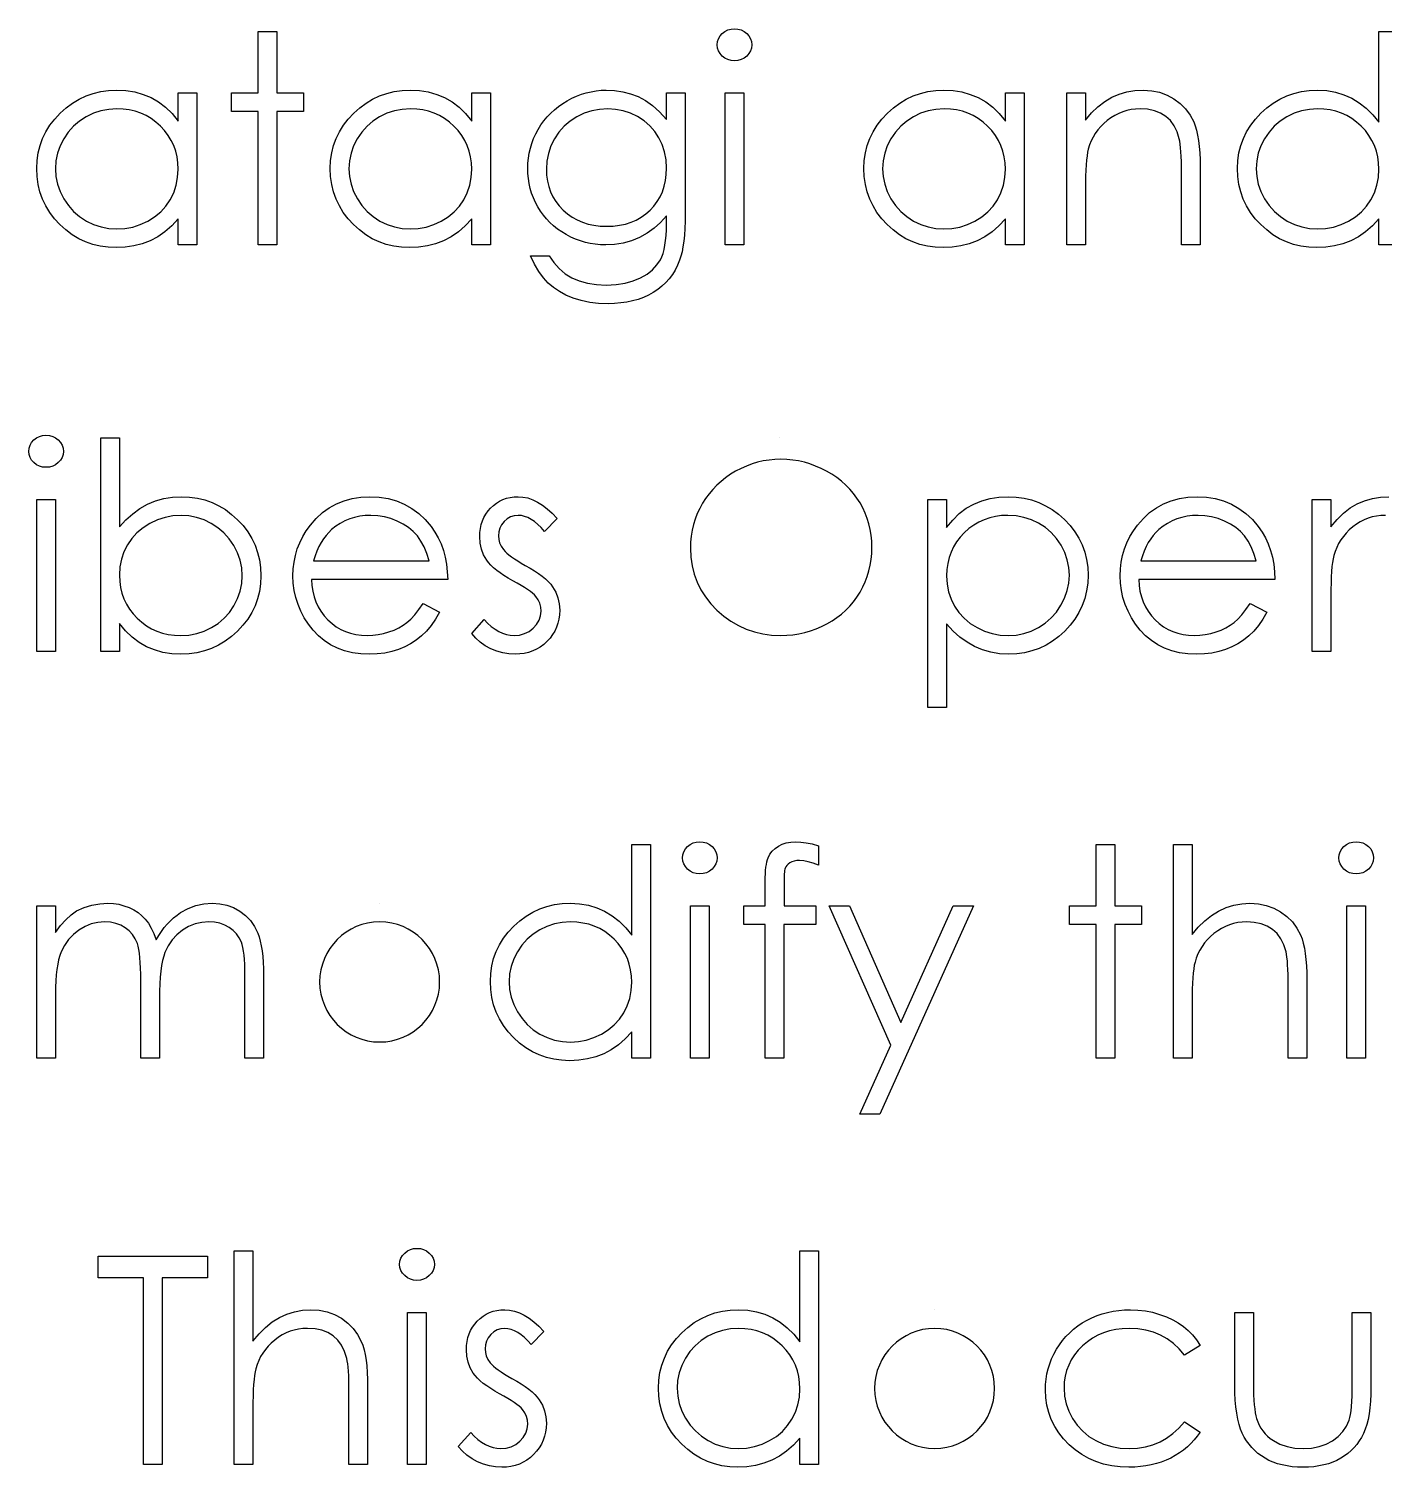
# Model space of a CAD drawing. Header units: millimetres. Extents: x -27 to 266, y -7 to 117.
# Drawn here: x 33.21 to 56.01, y 92.97 to 117.15 of the extents above; entities that cross this region are included whole.
import ezdxf

# ---------------------------------------------------------------- set-up
doc = ezdxf.new("R2010")
doc.units = ezdxf.units.MM

msp = doc.modelspace()

# ---------------------------------------------------------------- linework, layer by layer
at = {"color": 7, "linetype": 'Continuous'}
for p, q in [((45.842, 110.271), (45.842, 110.271)), ((39.113, 102.451), (39.113, 102.451)), ((48.446, 95.617), (48.446, 95.617))]:
    msp.add_line(p, q, dxfattribs=at)
at = {"color": 7, "linetype": 'Continuous', "flags": 128}
for points in [[(37.07, 117.105), (37.384, 117.105), (37.384, 117.105), (37.384, 116.072), (37.384, 116.072), (37.833, 116.072), (37.833, 116.072), (37.833, 115.758), (37.833, 115.758), (37.384, 115.758), (37.384, 115.758), (37.384, 113.515), (37.384, 113.515), (37.07, 113.515), (37.07, 113.515), (37.07, 115.758), (37.07, 115.758), (36.621, 115.758), (36.621, 115.758), (36.621, 116.072), (36.621, 116.072), (37.07, 116.072), (37.07, 116.072), (37.07, 117.105)], [(45.078, 117.149), (45.136, 117.145), (45.19, 117.13), (45.24, 117.105), (45.285, 117.07), (45.323, 117.029), (45.35, 116.983), (45.366, 116.933), (45.371, 116.879), (45.371, 116.879), (45.366, 116.826), (45.35, 116.777), (45.323, 116.732), (45.285, 116.69), (45.24, 116.656), (45.19, 116.631), (45.136, 116.616), (45.078, 116.611), (45.078, 116.611), (45.021, 116.616), (44.968, 116.631), (44.918, 116.656), (44.874, 116.69), (44.836, 116.732), (44.81, 116.777), (44.794, 116.826), (44.788, 116.879), (44.788, 116.879), (44.794, 116.933), (44.81, 116.983), (44.836, 117.029), (44.874, 117.07), (44.918, 117.105), (44.968, 117.13), (45.021, 117.145), (45.078, 117.149)], [(56.23, 113.515), (55.916, 113.515), (55.916, 113.515), (55.916, 113.957), (55.916, 113.957), (55.808, 113.839), (55.693, 113.738), (55.571, 113.654), (55.444, 113.587), (55.31, 113.536), (55.17, 113.499), (55.024, 113.477), (54.872, 113.47), (54.872, 113.47), (54.736, 113.476), (54.606, 113.494), (54.48, 113.525), (54.36, 113.567), (54.245, 113.621), (54.134, 113.688), (54.029, 113.767), (53.929, 113.858), (53.837, 113.957), (53.757, 114.062), (53.691, 114.172), (53.635, 114.287), (53.593, 114.408), (53.563, 114.534), (53.544, 114.665), (53.538, 114.801), (53.538, 114.801), (53.544, 114.934), (53.563, 115.063), (53.593, 115.186), (53.637, 115.305), (53.692, 115.419), (53.76, 115.528), (53.839, 115.632), (53.932, 115.731), (54.033, 115.821), (54.14, 115.9), (54.25, 115.967), (54.367, 116.021), (54.488, 116.063), (54.614, 116.094), (54.745, 116.111), (54.881, 116.117), (54.881, 116.117), (55.038, 116.109), (55.186, 116.084), (55.327, 116.041), (55.46, 115.982), (55.586, 115.906), (55.704, 115.814), (55.814, 115.704), (55.916, 115.578), (55.916, 115.578), (55.916, 117.105), (55.916, 117.105), (56.23, 117.105)], [(36.038, 116.072), (36.038, 113.515), (36.038, 113.515), (35.724, 113.515), (35.724, 113.515), (35.724, 113.957), (35.724, 113.957), (35.615, 113.839), (35.501, 113.738), (35.379, 113.654), (35.251, 113.587), (35.117, 113.536), (34.978, 113.499), (34.831, 113.477), (34.679, 113.47), (34.679, 113.47), (34.544, 113.476), (34.414, 113.494), (34.288, 113.525), (34.167, 113.567), (34.052, 113.621), (33.942, 113.688), (33.836, 113.767), (33.736, 113.858), (33.644, 113.957), (33.565, 114.062), (33.499, 114.172), (33.443, 114.287), (33.4, 114.408), (33.37, 114.534), (33.352, 114.665), (33.346, 114.801), (33.346, 114.801), (33.352, 114.934), (33.37, 115.063), (33.401, 115.186), (33.445, 115.305), (33.5, 115.419), (33.567, 115.528), (33.647, 115.632), (33.74, 115.731), (33.841, 115.821), (33.947, 115.9), (34.058, 115.967), (34.174, 116.021), (34.296, 116.063), (34.422, 116.094), (34.553, 116.111), (34.689, 116.117), (34.689, 116.117), (34.845, 116.11), (34.994, 116.087), (35.135, 116.047), (35.268, 115.993), (35.394, 115.922), (35.512, 115.833), (35.622, 115.725), (35.724, 115.599), (35.724, 115.599), (35.724, 116.072), (35.724, 116.072), (36.038, 116.072)], [(40.974, 116.072), (40.974, 113.515), (40.974, 113.515), (40.66, 113.515), (40.66, 113.515), (40.66, 113.957), (40.66, 113.957), (40.551, 113.839), (40.437, 113.738), (40.315, 113.654), (40.187, 113.587), (40.053, 113.536), (39.914, 113.499), (39.767, 113.477), (39.615, 113.47), (39.615, 113.47), (39.48, 113.476), (39.349, 113.494), (39.224, 113.525), (39.103, 113.567), (38.988, 113.621), (38.878, 113.688), (38.772, 113.767), (38.672, 113.858), (38.58, 113.957), (38.501, 114.062), (38.434, 114.172), (38.379, 114.287), (38.336, 114.408), (38.306, 114.534), (38.288, 114.665), (38.282, 114.801), (38.282, 114.801), (38.288, 114.934), (38.306, 115.063), (38.337, 115.186), (38.38, 115.305), (38.436, 115.419), (38.503, 115.528), (38.583, 115.632), (38.676, 115.731), (38.777, 115.821), (38.883, 115.9), (38.994, 115.967), (39.11, 116.021), (39.232, 116.063), (39.358, 116.094), (39.489, 116.111), (39.625, 116.117), (39.625, 116.117), (39.781, 116.11), (39.93, 116.087), (40.071, 116.047), (40.204, 115.993), (40.33, 115.922), (40.448, 115.833), (40.557, 115.725), (40.66, 115.599), (40.66, 115.599), (40.66, 116.072), (40.66, 116.072), (40.974, 116.072)], [(43.935, 116.072), (44.25, 116.072), (44.25, 116.072), (44.25, 114.043), (44.25, 114.043), (44.248, 113.913), (44.244, 113.792), (44.236, 113.681), (44.226, 113.579), (44.213, 113.485), (44.197, 113.401), (44.178, 113.325), (44.156, 113.258), (44.156, 113.258), (44.121, 113.173), (44.081, 113.093), (44.034, 113.018), (43.982, 112.948), (43.923, 112.882), (43.859, 112.822), (43.789, 112.767), (43.712, 112.717), (43.632, 112.673), (43.547, 112.634), (43.458, 112.601), (43.365, 112.575), (43.268, 112.554), (43.167, 112.54), (43.062, 112.53), (42.953, 112.528), (42.953, 112.528), (42.795, 112.533), (42.645, 112.551), (42.502, 112.58), (42.368, 112.622), (42.245, 112.673), (42.134, 112.732), (42.035, 112.798), (41.947, 112.873), (41.867, 112.962), (41.791, 113.067), (41.717, 113.192), (41.647, 113.335), (41.647, 113.335), (41.961, 113.335), (41.961, 113.335), (42.04, 113.218), (42.131, 113.117), (42.232, 113.031), (42.343, 112.962), (42.467, 112.91), (42.605, 112.872), (42.757, 112.849), (42.923, 112.842), (42.923, 112.842), (43.087, 112.849), (43.238, 112.872), (43.375, 112.91), (43.499, 112.962), (43.609, 113.027), (43.701, 113.099), (43.776, 113.179), (43.835, 113.267), (43.859, 113.316), (43.879, 113.373), (43.896, 113.438), (43.91, 113.51), (43.921, 113.589), (43.929, 113.676), (43.934, 113.771), (43.935, 113.872), (43.935, 113.872), (43.935, 114.005), (43.935, 114.005), (43.837, 113.893), (43.729, 113.795), (43.611, 113.711), (43.482, 113.641), (43.346, 113.586), (43.206, 113.546), (43.062, 113.523), (42.913, 113.515), (42.913, 113.515), (42.826, 113.518), (42.739, 113.526), (42.654, 113.539), (42.571, 113.558), (42.489, 113.583), (42.408, 113.613), (42.328, 113.648), (42.251, 113.689), (42.176, 113.734), (42.105, 113.783), (42.038, 113.836), (41.976, 113.893), (41.918, 113.953), (41.865, 114.017), (41.816, 114.085), (41.771, 114.156), (41.732, 114.231), (41.697, 114.307), (41.668, 114.385), (41.644, 114.465), (41.626, 114.546), (41.613, 114.63), (41.605, 114.715), (41.602, 114.802), (41.602, 114.802), (41.605, 114.889), (41.613, 114.975), (41.627, 115.059), (41.646, 115.142), (41.671, 115.223), (41.701, 115.303), (41.737, 115.381), (41.778, 115.458), (41.824, 115.533), (41.875, 115.603), (41.93, 115.669), (41.988, 115.731), (42.052, 115.789), (42.119, 115.843), (42.19, 115.894), (42.266, 115.94), (42.345, 115.981), (42.424, 116.018), (42.504, 116.048), (42.586, 116.073), (42.669, 116.092), (42.753, 116.106), (42.837, 116.115), (42.923, 116.117), (42.923, 116.117), (43.064, 116.11), (43.2, 116.09), (43.331, 116.056), (43.457, 116.009), (43.58, 115.944), (43.701, 115.859), (43.819, 115.752), (43.935, 115.625), (43.935, 115.625), (43.935, 116.072)], [(44.923, 116.072), (45.237, 116.072), (45.237, 116.072), (45.237, 113.515), (45.237, 113.515), (44.923, 113.515), (44.923, 113.515), (44.923, 116.072)], [(49.948, 116.072), (49.948, 113.515), (49.948, 113.515), (49.634, 113.515), (49.634, 113.515), (49.634, 113.957), (49.634, 113.957), (49.525, 113.839), (49.411, 113.738), (49.289, 113.654), (49.162, 113.587), (49.028, 113.536), (48.888, 113.499), (48.742, 113.477), (48.589, 113.47), (48.589, 113.47), (48.454, 113.476), (48.324, 113.494), (48.198, 113.525), (48.078, 113.567), (47.963, 113.621), (47.852, 113.688), (47.747, 113.767), (47.646, 113.858), (47.555, 113.957), (47.475, 114.062), (47.409, 114.172), (47.353, 114.287), (47.311, 114.408), (47.28, 114.534), (47.262, 114.665), (47.256, 114.801), (47.256, 114.801), (47.262, 114.934), (47.28, 115.063), (47.311, 115.186), (47.355, 115.305), (47.41, 115.419), (47.478, 115.528), (47.557, 115.632), (47.65, 115.731), (47.751, 115.821), (47.858, 115.9), (47.968, 115.967), (48.085, 116.021), (48.206, 116.063), (48.332, 116.094), (48.463, 116.111), (48.599, 116.117), (48.599, 116.117), (48.756, 116.11), (48.904, 116.087), (49.045, 116.047), (49.178, 115.993), (49.304, 115.922), (49.422, 115.833), (49.532, 115.725), (49.634, 115.599), (49.634, 115.599), (49.634, 116.072), (49.634, 116.072), (49.948, 116.072)], [(50.666, 116.072), (50.98, 116.072), (50.98, 116.072), (50.98, 115.611), (50.98, 115.611), (51.083, 115.735), (51.191, 115.84), (51.305, 115.927), (51.424, 115.997), (51.548, 116.049), (51.678, 116.087), (51.813, 116.11), (51.953, 116.117), (51.953, 116.117), (52.095, 116.108), (52.228, 116.082), (52.353, 116.036), (52.469, 115.973), (52.575, 115.894), (52.666, 115.803), (52.742, 115.699), (52.803, 115.583), (52.828, 115.518), (52.85, 115.444), (52.868, 115.362), (52.883, 115.27), (52.894, 115.171), (52.903, 115.063), (52.908, 114.946), (52.91, 114.821), (52.91, 114.821), (52.91, 113.515), (52.91, 113.515), (52.596, 113.515), (52.596, 113.515), (52.596, 114.718), (52.596, 114.718), (52.595, 114.822), (52.594, 114.918), (52.591, 115.004), (52.587, 115.082), (52.581, 115.15), (52.575, 115.209), (52.567, 115.259), (52.559, 115.3), (52.559, 115.3), (52.523, 115.418), (52.473, 115.52), (52.41, 115.606), (52.333, 115.677), (52.244, 115.732), (52.141, 115.772), (52.026, 115.796), (51.899, 115.803), (51.899, 115.803), (51.823, 115.8), (51.749, 115.791), (51.677, 115.776), (51.608, 115.755), (51.54, 115.727), (51.474, 115.694), (51.41, 115.654), (51.348, 115.608), (51.29, 115.558), (51.238, 115.505), (51.19, 115.449), (51.147, 115.39), (51.11, 115.329), (51.078, 115.264), (51.05, 115.196), (51.029, 115.126), (51.029, 115.126), (51.017, 115.074), (51.008, 115.012), (50.999, 114.942), (50.992, 114.86), (50.987, 114.77), (50.983, 114.67), (50.981, 114.559), (50.98, 114.44), (50.98, 114.44), (50.98, 113.515), (50.98, 113.515), (50.666, 113.515), (50.666, 113.515), (50.666, 116.072)], [(34.693, 115.803), (34.556, 115.795), (34.424, 115.77), (34.298, 115.729), (34.177, 115.671), (34.064, 115.599), (33.964, 115.513), (33.876, 115.414), (33.799, 115.301), (33.738, 115.181), (33.695, 115.056), (33.668, 114.928), (33.66, 114.797), (33.66, 114.797), (33.669, 114.667), (33.695, 114.539), (33.739, 114.414), (33.801, 114.292), (33.878, 114.179), (33.966, 114.079), (34.067, 113.992), (34.18, 113.918), (34.301, 113.859), (34.427, 113.818), (34.557, 113.792), (34.69, 113.784), (34.69, 113.784), (34.826, 113.792), (34.959, 113.817), (35.087, 113.858), (35.212, 113.917), (35.328, 113.989), (35.43, 114.073), (35.517, 114.169), (35.591, 114.276), (35.649, 114.393), (35.691, 114.518), (35.715, 114.649), (35.724, 114.788), (35.724, 114.788), (35.719, 114.894), (35.705, 114.996), (35.682, 115.093), (35.65, 115.186), (35.608, 115.274), (35.556, 115.358), (35.496, 115.437), (35.426, 115.512), (35.35, 115.58), (35.269, 115.64), (35.183, 115.69), (35.094, 115.73), (35, 115.763), (34.902, 115.785), (34.8, 115.799), (34.693, 115.803)], [(39.629, 115.803), (39.492, 115.795), (39.36, 115.77), (39.234, 115.729), (39.112, 115.671), (39, 115.599), (38.9, 115.513), (38.812, 115.414), (38.735, 115.301), (38.674, 115.181), (38.631, 115.056), (38.604, 114.928), (38.596, 114.797), (38.596, 114.797), (38.605, 114.667), (38.631, 114.539), (38.675, 114.414), (38.737, 114.292), (38.814, 114.179), (38.902, 114.079), (39.003, 113.992), (39.116, 113.918), (39.237, 113.859), (39.363, 113.818), (39.492, 113.792), (39.626, 113.784), (39.626, 113.784), (39.762, 113.792), (39.895, 113.817), (40.023, 113.858), (40.148, 113.917), (40.264, 113.989), (40.366, 114.073), (40.453, 114.169), (40.527, 114.276), (40.585, 114.393), (40.627, 114.518), (40.651, 114.649), (40.66, 114.788), (40.66, 114.788), (40.655, 114.894), (40.641, 114.996), (40.618, 115.093), (40.585, 115.186), (40.543, 115.274), (40.492, 115.358), (40.432, 115.437), (40.362, 115.512), (40.285, 115.58), (40.205, 115.64), (40.119, 115.69), (40.03, 115.73), (39.936, 115.763), (39.838, 115.785), (39.736, 115.799), (39.629, 115.803)], [(42.948, 115.803), (42.811, 115.795), (42.678, 115.77), (42.551, 115.728), (42.429, 115.669), (42.315, 115.596), (42.215, 115.51), (42.127, 115.411), (42.052, 115.3), (41.993, 115.179), (41.951, 115.054), (41.925, 114.924), (41.916, 114.789), (41.916, 114.789), (41.92, 114.688), (41.934, 114.59), (41.956, 114.497), (41.987, 114.409), (42.026, 114.325), (42.075, 114.246), (42.132, 114.171), (42.198, 114.101), (42.271, 114.037), (42.35, 113.982), (42.434, 113.935), (42.522, 113.897), (42.616, 113.867), (42.715, 113.846), (42.82, 113.833), (42.929, 113.829), (42.929, 113.829), (43.04, 113.833), (43.145, 113.846), (43.245, 113.867), (43.339, 113.896), (43.427, 113.934), (43.51, 113.981), (43.588, 114.036), (43.659, 114.099), (43.724, 114.169), (43.78, 114.245), (43.827, 114.325), (43.867, 114.411), (43.897, 114.502), (43.918, 114.599), (43.931, 114.7), (43.935, 114.808), (43.935, 114.808), (43.928, 114.947), (43.904, 115.078), (43.864, 115.202), (43.809, 115.318), (43.738, 115.425), (43.655, 115.519), (43.559, 115.602), (43.449, 115.673), (43.33, 115.73), (43.208, 115.771), (43.08, 115.795), (42.948, 115.803)], [(48.604, 115.803), (48.466, 115.795), (48.334, 115.77), (48.208, 115.729), (48.087, 115.671), (47.975, 115.599), (47.874, 115.513), (47.786, 115.414), (47.71, 115.301), (47.649, 115.181), (47.605, 115.056), (47.578, 114.928), (47.57, 114.797), (47.57, 114.797), (47.579, 114.667), (47.605, 114.539), (47.649, 114.414), (47.711, 114.292), (47.788, 114.179), (47.876, 114.079), (47.977, 113.992), (48.09, 113.918), (48.212, 113.859), (48.337, 113.818), (48.467, 113.792), (48.601, 113.784), (48.601, 113.784), (48.737, 113.792), (48.869, 113.817), (48.998, 113.858), (49.122, 113.917), (49.238, 113.989), (49.34, 114.073), (49.427, 114.169), (49.501, 114.276), (49.559, 114.393), (49.601, 114.518), (49.626, 114.649), (49.634, 114.788), (49.634, 114.788), (49.629, 114.894), (49.615, 114.996), (49.592, 115.093), (49.56, 115.186), (49.518, 115.274), (49.467, 115.358), (49.406, 115.437), (49.336, 115.512), (49.26, 115.58), (49.179, 115.64), (49.094, 115.69), (49.005, 115.73), (48.911, 115.763), (48.812, 115.785), (48.71, 115.799), (48.604, 115.803)], [(54.886, 115.803), (54.748, 115.795), (54.616, 115.77), (54.49, 115.729), (54.369, 115.671), (54.257, 115.599), (54.156, 115.513), (54.068, 115.414), (53.992, 115.301), (53.931, 115.181), (53.887, 115.056), (53.861, 114.928), (53.852, 114.797), (53.852, 114.797), (53.861, 114.667), (53.887, 114.539), (53.931, 114.414), (53.993, 114.292), (54.07, 114.179), (54.158, 114.079), (54.259, 113.992), (54.372, 113.918), (54.494, 113.859), (54.619, 113.818), (54.749, 113.792), (54.883, 113.784), (54.883, 113.784), (55.019, 113.792), (55.151, 113.817), (55.28, 113.858), (55.404, 113.917), (55.52, 113.989), (55.622, 114.073), (55.709, 114.169), (55.783, 114.276), (55.841, 114.393), (55.883, 114.518), (55.908, 114.649), (55.916, 114.788), (55.916, 114.788), (55.911, 114.894), (55.897, 114.996), (55.874, 115.093), (55.842, 115.186), (55.8, 115.274), (55.749, 115.358), (55.688, 115.437), (55.618, 115.512), (55.542, 115.58), (55.461, 115.64), (55.376, 115.69), (55.287, 115.73), (55.193, 115.763), (55.094, 115.785), (54.992, 115.799), (54.886, 115.803)], [(33.501, 110.316), (33.56, 110.311), (33.614, 110.296), (33.663, 110.271), (33.708, 110.237), (33.746, 110.195), (33.773, 110.149), (33.789, 110.099), (33.794, 110.045), (33.794, 110.045), (33.789, 109.993), (33.773, 109.944), (33.746, 109.898), (33.708, 109.857), (33.663, 109.822), (33.614, 109.797), (33.56, 109.783), (33.501, 109.778), (33.501, 109.778), (33.444, 109.783), (33.391, 109.797), (33.341, 109.822), (33.297, 109.857), (33.259, 109.898), (33.233, 109.944), (33.217, 109.993), (33.211, 110.045), (33.211, 110.045), (33.217, 110.099), (33.233, 110.149), (33.259, 110.195), (33.297, 110.237), (33.341, 110.271), (33.391, 110.296), (33.444, 110.311), (33.501, 110.316)], [(34.423, 106.681), (34.423, 110.271), (34.423, 110.271), (34.737, 110.271), (34.737, 110.271), (34.737, 108.775), (34.737, 108.775), (34.845, 108.895), (34.96, 108.998), (35.081, 109.086), (35.208, 109.157), (35.342, 109.213), (35.481, 109.252), (35.628, 109.276), (35.78, 109.284), (35.78, 109.284), (35.915, 109.278), (36.046, 109.259), (36.172, 109.229), (36.293, 109.187), (36.407, 109.133), (36.518, 109.066), (36.623, 108.987), (36.724, 108.896), (36.816, 108.797), (36.895, 108.692), (36.962, 108.582), (37.017, 108.467), (37.06, 108.347), (37.09, 108.222), (37.109, 108.091), (37.115, 107.955), (37.115, 107.955), (37.109, 107.821), (37.09, 107.692), (37.06, 107.568), (37.016, 107.449), (36.961, 107.335), (36.893, 107.226), (36.813, 107.122), (36.72, 107.023), (36.619, 106.932), (36.513, 106.854), (36.402, 106.787), (36.285, 106.733), (36.164, 106.691), (36.038, 106.66), (35.906, 106.643), (35.77, 106.637), (35.77, 106.637), (35.615, 106.644), (35.467, 106.667), (35.326, 106.707), (35.193, 106.761), (35.068, 106.832), (34.95, 106.921), (34.84, 107.029), (34.737, 107.155), (34.737, 107.155), (34.737, 106.681), (34.737, 106.681), (34.423, 106.681)], [(45.858, 109.912), (45.758, 109.909), (45.66, 109.9), (45.563, 109.884), (45.468, 109.862), (45.374, 109.834), (45.281, 109.799), (45.19, 109.759), (45.099, 109.712), (45.012, 109.66), (44.93, 109.603), (44.853, 109.542), (44.781, 109.477), (44.714, 109.407), (44.651, 109.334), (44.593, 109.255), (44.541, 109.173), (44.494, 109.087), (44.452, 108.999), (44.418, 108.908), (44.39, 108.814), (44.367, 108.719), (44.352, 108.621), (44.342, 108.521), (44.339, 108.417), (44.339, 108.417), (44.346, 108.266), (44.367, 108.121), (44.402, 107.982), (44.451, 107.849), (44.513, 107.721), (44.59, 107.6), (44.68, 107.485), (44.784, 107.376), (44.899, 107.276), (45.019, 107.19), (45.144, 107.117), (45.275, 107.057), (45.413, 107.01), (45.555, 106.977), (45.704, 106.957), (45.858, 106.951), (45.858, 106.951), (45.962, 106.954), (46.063, 106.963), (46.164, 106.978), (46.262, 107), (46.358, 107.027), (46.452, 107.06), (46.544, 107.1), (46.634, 107.146), (46.721, 107.197), (46.803, 107.252), (46.879, 107.312), (46.952, 107.377), (47.019, 107.446), (47.081, 107.519), (47.138, 107.597), (47.191, 107.68), (47.238, 107.766), (47.278, 107.854), (47.313, 107.945), (47.341, 108.038), (47.363, 108.133), (47.378, 108.231), (47.388, 108.331), (47.391, 108.434), (47.391, 108.434), (47.388, 108.535), (47.378, 108.635), (47.363, 108.732), (47.341, 108.826), (47.313, 108.918), (47.278, 109.007), (47.238, 109.094), (47.191, 109.179), (47.138, 109.26), (47.081, 109.337), (47.018, 109.41), (46.95, 109.479), (46.877, 109.543), (46.799, 109.604), (46.716, 109.66), (46.628, 109.712), (46.537, 109.759), (46.443, 109.799), (46.349, 109.834), (46.254, 109.862), (46.157, 109.884), (46.058, 109.9), (45.959, 109.909), (45.858, 109.912)], [(33.346, 109.239), (33.66, 109.239), (33.66, 109.239), (33.66, 106.681), (33.66, 106.681), (33.346, 106.681), (33.346, 106.681), (33.346, 109.239)], [(39.842, 107.489), (40.121, 107.343), (40.121, 107.343), (40.053, 107.226), (39.979, 107.12), (39.9, 107.026), (39.816, 106.945), (39.727, 106.874), (39.633, 106.813), (39.533, 106.759), (39.428, 106.715), (39.316, 106.681), (39.198, 106.656), (39.072, 106.642), (38.94, 106.637), (38.94, 106.637), (38.793, 106.643), (38.654, 106.662), (38.523, 106.693), (38.401, 106.738), (38.287, 106.794), (38.181, 106.864), (38.083, 106.946), (37.994, 107.04), (37.914, 107.143), (37.845, 107.249), (37.787, 107.358), (37.739, 107.471), (37.701, 107.587), (37.674, 107.705), (37.659, 107.828), (37.653, 107.953), (37.653, 107.953), (37.658, 108.071), (37.672, 108.186), (37.695, 108.298), (37.727, 108.406), (37.768, 108.511), (37.819, 108.613), (37.879, 108.712), (37.948, 108.807), (37.948, 108.807), (38.045, 108.919), (38.15, 109.016), (38.263, 109.098), (38.385, 109.165), (38.514, 109.217), (38.65, 109.255), (38.795, 109.276), (38.948, 109.284), (38.948, 109.284), (39.105, 109.276), (39.254, 109.252), (39.395, 109.213), (39.527, 109.159), (39.652, 109.088), (39.769, 109.001), (39.877, 108.898), (39.978, 108.781), (39.978, 108.781), (40.042, 108.689), (40.097, 108.592), (40.145, 108.489), (40.184, 108.381), (40.215, 108.267), (40.237, 108.148), (40.25, 108.023), (40.256, 107.893), (40.256, 107.893), (37.967, 107.893), (37.967, 107.893), (37.974, 107.792), (37.988, 107.695), (38.01, 107.603), (38.041, 107.517), (38.079, 107.434), (38.125, 107.357), (38.18, 107.284), (38.242, 107.215), (38.311, 107.153), (38.383, 107.099), (38.46, 107.054), (38.54, 107.017), (38.624, 106.988), (38.713, 106.968), (38.805, 106.955), (38.901, 106.951), (38.901, 106.951), (38.995, 106.954), (39.086, 106.965), (39.178, 106.984), (39.267, 107.01), (39.354, 107.043), (39.433, 107.08), (39.505, 107.122), (39.571, 107.169), (39.635, 107.226), (39.701, 107.299), (39.771, 107.386), (39.842, 107.489)], [(42.096, 108.92), (41.883, 108.701), (41.883, 108.701), (41.826, 108.764), (41.77, 108.818), (41.714, 108.865), (41.66, 108.903), (41.604, 108.932), (41.55, 108.953), (41.495, 108.966), (41.441, 108.97), (41.441, 108.97), (41.375, 108.964), (41.314, 108.944), (41.257, 108.912), (41.206, 108.866), (41.163, 108.812), (41.133, 108.755), (41.115, 108.692), (41.109, 108.626), (41.109, 108.626), (41.114, 108.565), (41.13, 108.507), (41.158, 108.45), (41.195, 108.394), (41.195, 108.394), (41.22, 108.365), (41.251, 108.335), (41.287, 108.304), (41.33, 108.272), (41.379, 108.238), (41.434, 108.204), (41.494, 108.167), (41.561, 108.13), (41.561, 108.13), (41.642, 108.084), (41.716, 108.038), (41.784, 107.993), (41.845, 107.948), (41.899, 107.903), (41.947, 107.859), (41.988, 107.814), (42.021, 107.771), (42.021, 107.771), (42.073, 107.681), (42.111, 107.585), (42.133, 107.483), (42.141, 107.376), (42.141, 107.376), (42.137, 107.3), (42.127, 107.227), (42.11, 107.157), (42.087, 107.09), (42.056, 107.026), (42.02, 106.965), (41.977, 106.907), (41.926, 106.851), (41.871, 106.801), (41.812, 106.757), (41.751, 106.721), (41.686, 106.691), (41.617, 106.667), (41.545, 106.65), (41.47, 106.64), (41.391, 106.637), (41.391, 106.637), (41.285, 106.642), (41.182, 106.66), (41.081, 106.688), (40.982, 106.728), (40.889, 106.779), (40.804, 106.839), (40.728, 106.907), (40.66, 106.983), (40.66, 106.983), (40.868, 107.22), (40.868, 107.22), (40.928, 107.157), (40.989, 107.102), (41.052, 107.056), (41.114, 107.018), (41.178, 106.989), (41.243, 106.968), (41.308, 106.955), (41.375, 106.951), (41.375, 106.951), (41.465, 106.958), (41.549, 106.982), (41.625, 107.019), (41.695, 107.073), (41.752, 107.137), (41.794, 107.207), (41.818, 107.282), (41.826, 107.362), (41.826, 107.362), (41.821, 107.429), (41.805, 107.492), (41.778, 107.551), (41.74, 107.606), (41.74, 107.606), (41.716, 107.633), (41.684, 107.662), (41.646, 107.692), (41.601, 107.725), (41.549, 107.758), (41.49, 107.793), (41.425, 107.831), (41.353, 107.87), (41.353, 107.87), (41.275, 107.914), (41.203, 107.958), (41.139, 108.002), (41.08, 108.046), (41.028, 108.089), (40.983, 108.133), (40.944, 108.176), (40.912, 108.219), (40.912, 108.219), (40.86, 108.308), (40.824, 108.404), (40.801, 108.505), (40.794, 108.613), (40.794, 108.613), (40.797, 108.684), (40.806, 108.751), (40.82, 108.816), (40.84, 108.877), (40.866, 108.936), (40.897, 108.991), (40.935, 109.044), (40.977, 109.093), (41.025, 109.137), (41.076, 109.176), (41.129, 109.209), (41.185, 109.236), (41.245, 109.257), (41.307, 109.272), (41.372, 109.281), (41.441, 109.284), (41.441, 109.284), (41.522, 109.278), (41.604, 109.262), (41.686, 109.233), (41.768, 109.193), (41.849, 109.142), (41.931, 109.079), (42.014, 109.006), (42.096, 108.92)], [(48.333, 109.239), (48.647, 109.239), (48.647, 109.239), (48.647, 108.766), (48.647, 108.766), (48.75, 108.892), (48.86, 108.999), (48.978, 109.089), (49.103, 109.16), (49.237, 109.214), (49.377, 109.253), (49.525, 109.276), (49.68, 109.284), (49.68, 109.284), (49.816, 109.278), (49.948, 109.26), (50.074, 109.23), (50.196, 109.187), (50.312, 109.133), (50.423, 109.067), (50.529, 108.988), (50.63, 108.898), (50.723, 108.799), (50.803, 108.694), (50.871, 108.586), (50.926, 108.472), (50.97, 108.353), (51.001, 108.23), (51.019, 108.101), (51.025, 107.967), (51.025, 107.967), (51.019, 107.831), (51.001, 107.7), (50.97, 107.575), (50.928, 107.454), (50.872, 107.338), (50.805, 107.228), (50.726, 107.124), (50.634, 107.024), (50.534, 106.933), (50.429, 106.855), (50.318, 106.788), (50.203, 106.733), (50.082, 106.691), (49.957, 106.661), (49.826, 106.643), (49.69, 106.637), (49.69, 106.637), (49.538, 106.644), (49.392, 106.669), (49.252, 106.708), (49.118, 106.764), (48.991, 106.836), (48.87, 106.923), (48.756, 107.026), (48.647, 107.145), (48.647, 107.145), (48.647, 105.739), (48.647, 105.739), (48.333, 105.739), (48.333, 105.739), (48.333, 109.239)], [(53.753, 107.489), (54.032, 107.343), (54.032, 107.343), (53.963, 107.226), (53.889, 107.12), (53.811, 107.026), (53.727, 106.945), (53.638, 106.874), (53.544, 106.813), (53.443, 106.759), (53.338, 106.715), (53.227, 106.681), (53.108, 106.656), (52.983, 106.642), (52.85, 106.637), (52.85, 106.637), (52.703, 106.643), (52.564, 106.662), (52.434, 106.693), (52.311, 106.738), (52.197, 106.794), (52.092, 106.864), (51.993, 106.946), (51.904, 107.04), (51.824, 107.143), (51.755, 107.249), (51.697, 107.358), (51.649, 107.471), (51.611, 107.587), (51.585, 107.705), (51.569, 107.828), (51.564, 107.953), (51.564, 107.953), (51.569, 108.071), (51.582, 108.186), (51.605, 108.298), (51.637, 108.406), (51.679, 108.511), (51.729, 108.613), (51.789, 108.712), (51.858, 108.807), (51.858, 108.807), (51.956, 108.919), (52.061, 109.016), (52.174, 109.098), (52.295, 109.165), (52.424, 109.217), (52.561, 109.255), (52.705, 109.276), (52.858, 109.284), (52.858, 109.284), (53.015, 109.276), (53.164, 109.252), (53.305, 109.213), (53.438, 109.159), (53.563, 109.088), (53.679, 109.001), (53.788, 108.898), (53.888, 108.781), (53.888, 108.781), (53.952, 108.689), (54.008, 108.592), (54.055, 108.489), (54.094, 108.381), (54.125, 108.267), (54.147, 108.148), (54.161, 108.023), (54.166, 107.893), (54.166, 107.893), (51.878, 107.893), (51.878, 107.893), (51.884, 107.792), (51.898, 107.695), (51.921, 107.603), (51.951, 107.517), (51.989, 107.434), (52.035, 107.357), (52.09, 107.284), (52.153, 107.215), (52.221, 107.153), (52.294, 107.099), (52.37, 107.054), (52.451, 107.017), (52.535, 106.988), (52.623, 106.968), (52.715, 106.955), (52.811, 106.951), (52.811, 106.951), (52.905, 106.954), (52.997, 106.965), (53.088, 106.984), (53.178, 107.01), (53.264, 107.043), (53.343, 107.08), (53.415, 107.122), (53.481, 107.169), (53.545, 107.226), (53.612, 107.299), (53.681, 107.386), (53.753, 107.489)], [(54.794, 109.239), (55.109, 109.239), (55.109, 109.239), (55.109, 108.778), (55.109, 108.778), (55.212, 108.901), (55.32, 109.007), (55.433, 109.094), (55.552, 109.163), (55.676, 109.216), (55.806, 109.254), (55.941, 109.276), (56.082, 109.284)], [(56.027, 108.97), (55.951, 108.967), (55.878, 108.958), (55.805, 108.943), (55.736, 108.922), (55.668, 108.894), (55.602, 108.861), (55.538, 108.821), (55.477, 108.775), (55.418, 108.725), (55.366, 108.672), (55.318, 108.616), (55.275, 108.557), (55.238, 108.495), (55.206, 108.431), (55.179, 108.363), (55.157, 108.293), (55.157, 108.293), (55.146, 108.241), (55.136, 108.179), (55.127, 108.108), (55.12, 108.027), (55.116, 107.936), (55.111, 107.836), (55.109, 107.726), (55.109, 107.606), (55.109, 107.606), (55.109, 106.681), (55.109, 106.681), (54.794, 106.681), (54.794, 106.681), (54.794, 109.239)], [(35.767, 106.951), (35.905, 106.959), (36.037, 106.984), (36.163, 107.025), (36.284, 107.083), (36.396, 107.155), (36.497, 107.241), (36.585, 107.34), (36.661, 107.452), (36.722, 107.573), (36.766, 107.697), (36.792, 107.824), (36.801, 107.955), (36.801, 107.955), (36.792, 108.087), (36.766, 108.215), (36.721, 108.34), (36.659, 108.462), (36.583, 108.575), (36.494, 108.675), (36.393, 108.762), (36.281, 108.836), (36.16, 108.895), (36.034, 108.936), (35.905, 108.962), (35.772, 108.97), (35.772, 108.97), (35.636, 108.962), (35.504, 108.936), (35.375, 108.895), (35.25, 108.836), (35.134, 108.763), (35.031, 108.679), (34.943, 108.583), (34.869, 108.475), (34.811, 108.358), (34.77, 108.234), (34.745, 108.103), (34.737, 107.965), (34.737, 107.965), (34.742, 107.859), (34.756, 107.758), (34.779, 107.66), (34.811, 107.568), (34.853, 107.479), (34.904, 107.395), (34.965, 107.316), (35.034, 107.241), (35.11, 107.173), (35.192, 107.114), (35.277, 107.064), (35.366, 107.024), (35.46, 106.991), (35.558, 106.969), (35.661, 106.955), (35.767, 106.951)], [(39.942, 108.207), (39.905, 108.331), (39.859, 108.442), (39.807, 108.539), (39.746, 108.624), (39.678, 108.698), (39.598, 108.765), (39.508, 108.823), (39.408, 108.875), (39.301, 108.917), (39.191, 108.946), (39.079, 108.964), (38.964, 108.97), (38.964, 108.97), (38.87, 108.966), (38.779, 108.955), (38.691, 108.936), (38.608, 108.91), (38.526, 108.876), (38.449, 108.835), (38.376, 108.786), (38.305, 108.73), (38.305, 108.73), (38.256, 108.684), (38.21, 108.632), (38.167, 108.575), (38.128, 108.513), (38.092, 108.444), (38.058, 108.37), (38.028, 108.292), (38, 108.207), (38, 108.207), (39.942, 108.207)], [(49.678, 108.97), (49.571, 108.966), (49.469, 108.952), (49.371, 108.929), (49.277, 108.897), (49.187, 108.856), (49.102, 108.807), (49.021, 108.747), (48.944, 108.679), (48.875, 108.604), (48.815, 108.525), (48.763, 108.441), (48.721, 108.352), (48.689, 108.26), (48.666, 108.162), (48.652, 108.061), (48.647, 107.955), (48.647, 107.955), (48.655, 107.816), (48.68, 107.685), (48.721, 107.56), (48.779, 107.443), (48.853, 107.336), (48.941, 107.24), (49.044, 107.155), (49.16, 107.083), (49.286, 107.025), (49.415, 106.984), (49.547, 106.959), (49.683, 106.951), (49.683, 106.951), (49.816, 106.959), (49.945, 106.984), (50.07, 107.026), (50.191, 107.085), (50.304, 107.158), (50.405, 107.245), (50.493, 107.345), (50.569, 107.459), (50.631, 107.581), (50.676, 107.706), (50.702, 107.833), (50.711, 107.964), (50.711, 107.964), (50.703, 108.095), (50.676, 108.223), (50.633, 108.347), (50.571, 108.468), (50.495, 108.581), (50.407, 108.68), (50.307, 108.766), (50.194, 108.838), (50.073, 108.896), (49.947, 108.937), (49.815, 108.962), (49.678, 108.97)], [(53.852, 108.207), (53.815, 108.331), (53.769, 108.442), (53.717, 108.539), (53.656, 108.624), (53.588, 108.698), (53.508, 108.765), (53.418, 108.823), (53.318, 108.875), (53.211, 108.917), (53.101, 108.946), (52.989, 108.964), (52.874, 108.97), (52.874, 108.97), (52.78, 108.966), (52.689, 108.955), (52.601, 108.936), (52.518, 108.91), (52.437, 108.876), (52.359, 108.835), (52.286, 108.786), (52.215, 108.73), (52.215, 108.73), (52.166, 108.684), (52.12, 108.632), (52.078, 108.575), (52.038, 108.513), (52.002, 108.444), (51.968, 108.37), (51.938, 108.292), (51.911, 108.207), (51.911, 108.207), (53.852, 108.207)], [(43.666, 103.438), (43.666, 99.848), (43.666, 99.848), (43.352, 99.848), (43.352, 99.848), (43.352, 100.291), (43.352, 100.291), (43.243, 100.173), (43.129, 100.072), (43.007, 99.988), (42.88, 99.92), (42.746, 99.869), (42.606, 99.833), (42.46, 99.81), (42.307, 99.803), (42.307, 99.803), (42.172, 99.81), (42.042, 99.828), (41.916, 99.858), (41.796, 99.9), (41.681, 99.955), (41.57, 100.021), (41.465, 100.1), (41.364, 100.191), (41.273, 100.291), (41.193, 100.395), (41.127, 100.505), (41.071, 100.621), (41.029, 100.741), (40.998, 100.867), (40.98, 100.998), (40.974, 101.134), (40.974, 101.134), (40.98, 101.267), (40.998, 101.396), (41.029, 101.52), (41.073, 101.639), (41.128, 101.752), (41.195, 101.861), (41.275, 101.966), (41.368, 102.064), (41.469, 102.155), (41.575, 102.233), (41.686, 102.3), (41.803, 102.354), (41.924, 102.397), (42.05, 102.427), (42.181, 102.444), (42.317, 102.451), (42.317, 102.451), (42.474, 102.442), (42.622, 102.417), (42.763, 102.374), (42.896, 102.315), (43.022, 102.24), (43.14, 102.147), (43.25, 102.037), (43.352, 101.911), (43.352, 101.911), (43.352, 103.438), (43.352, 103.438), (43.666, 103.438)], [(44.495, 103.483), (44.553, 103.478), (44.607, 103.463), (44.657, 103.438), (44.702, 103.404), (44.74, 103.362), (44.766, 103.316), (44.782, 103.266), (44.788, 103.212), (44.788, 103.212), (44.782, 103.16), (44.766, 103.11), (44.74, 103.065), (44.702, 103.024), (44.657, 102.989), (44.607, 102.964), (44.553, 102.949), (44.495, 102.944), (44.495, 102.944), (44.437, 102.949), (44.385, 102.964), (44.335, 102.989), (44.29, 103.024), (44.253, 103.065), (44.226, 103.11), (44.21, 103.16), (44.205, 103.212), (44.205, 103.212), (44.21, 103.266), (44.226, 103.316), (44.253, 103.362), (44.29, 103.404), (44.335, 103.438), (44.385, 103.463), (44.437, 103.478), (44.495, 103.483)], [(46.493, 103.417), (46.493, 103.09), (46.493, 103.09), (46.403, 103.124), (46.321, 103.149), (46.244, 103.164), (46.175, 103.169), (46.175, 103.169), (46.128, 103.166), (46.084, 103.159), (46.046, 103.146), (46.011, 103.129), (45.981, 103.108), (45.957, 103.086), (45.94, 103.062), (45.929, 103.037), (45.925, 103.021), (45.922, 103), (45.918, 102.974), (45.916, 102.942), (45.914, 102.904), (45.913, 102.862), (45.912, 102.814), (45.912, 102.761), (45.912, 102.761), (45.912, 102.406), (45.912, 102.406), (46.448, 102.406), (46.448, 102.406), (46.448, 102.092), (46.448, 102.092), (45.911, 102.092), (45.911, 102.092), (45.91, 99.848), (45.91, 99.848), (45.596, 99.848), (45.596, 99.848), (45.596, 102.092), (45.596, 102.092), (45.237, 102.092), (45.237, 102.092), (45.237, 102.406), (45.237, 102.406), (45.596, 102.406), (45.596, 102.406), (45.596, 102.815), (45.596, 102.815), (45.596, 102.883), (45.599, 102.945), (45.603, 103.002), (45.608, 103.056), (45.615, 103.103), (45.624, 103.146), (45.634, 103.183), (45.646, 103.216), (45.676, 103.273), (45.714, 103.324), (45.761, 103.37), (45.817, 103.409), (45.881, 103.441), (45.951, 103.465), (46.028, 103.478), (46.11, 103.483), (46.11, 103.483), (46.194, 103.479), (46.286, 103.467), (46.386, 103.446), (46.493, 103.417)], [(51.16, 103.438), (51.474, 103.438), (51.474, 103.438), (51.474, 102.406), (51.474, 102.406), (51.923, 102.406), (51.923, 102.406), (51.923, 102.092), (51.923, 102.092), (51.474, 102.092), (51.474, 102.092), (51.474, 99.848), (51.474, 99.848), (51.16, 99.848), (51.16, 99.848), (51.16, 102.092), (51.16, 102.092), (50.711, 102.092), (50.711, 102.092), (50.711, 102.406), (50.711, 102.406), (51.16, 102.406), (51.16, 102.406), (51.16, 103.438)], [(52.461, 103.438), (52.775, 103.438), (52.775, 103.438), (52.775, 101.923), (52.775, 101.923), (52.879, 102.047), (52.988, 102.154), (53.102, 102.245), (53.221, 102.319), (53.345, 102.376), (53.475, 102.418), (53.609, 102.442), (53.748, 102.451), (53.748, 102.451), (53.89, 102.442), (54.023, 102.415), (54.148, 102.369), (54.264, 102.306), (54.37, 102.228), (54.461, 102.137), (54.536, 102.034), (54.597, 101.918), (54.623, 101.853), (54.644, 101.778), (54.663, 101.696), (54.678, 101.605), (54.689, 101.505), (54.698, 101.397), (54.703, 101.28), (54.705, 101.154), (54.705, 101.154), (54.705, 99.848), (54.705, 99.848), (54.391, 99.848), (54.391, 99.848), (54.391, 101.051), (54.391, 101.051), (54.39, 101.156), (54.388, 101.251), (54.386, 101.337), (54.381, 101.415), (54.377, 101.483), (54.37, 101.542), (54.363, 101.593), (54.354, 101.633), (54.354, 101.633), (54.316, 101.751), (54.266, 101.853), (54.203, 101.94), (54.126, 102.01), (54.037, 102.066), (53.936, 102.105), (53.821, 102.129), (53.693, 102.137), (53.693, 102.137), (53.617, 102.134), (53.544, 102.125), (53.471, 102.109), (53.402, 102.088), (53.334, 102.06), (53.269, 102.027), (53.205, 101.987), (53.143, 101.942), (53.085, 101.891), (53.032, 101.839), (52.985, 101.783), (52.942, 101.724), (52.905, 101.662), (52.873, 101.597), (52.845, 101.529), (52.824, 101.459), (52.824, 101.459), (52.812, 101.408), (52.803, 101.347), (52.794, 101.276), (52.787, 101.195), (52.782, 101.105), (52.778, 101.004), (52.776, 100.894), (52.775, 100.773), (52.775, 100.773), (52.775, 99.848), (52.775, 99.848), (52.461, 99.848), (52.461, 99.848), (52.461, 103.438)], [(55.533, 103.483), (55.592, 103.478), (55.646, 103.463), (55.695, 103.438), (55.74, 103.404), (55.778, 103.362), (55.805, 103.316), (55.821, 103.266), (55.826, 103.212), (55.826, 103.212), (55.821, 103.16), (55.805, 103.11), (55.778, 103.065), (55.74, 103.024), (55.695, 102.989), (55.646, 102.964), (55.592, 102.949), (55.533, 102.944), (55.533, 102.944), (55.476, 102.949), (55.423, 102.964), (55.374, 102.989), (55.329, 103.024), (55.292, 103.065), (55.265, 103.11), (55.249, 103.16), (55.243, 103.212), (55.243, 103.212), (55.249, 103.266), (55.265, 103.316), (55.292, 103.362), (55.329, 103.404), (55.374, 103.438), (55.423, 103.463), (55.476, 103.478), (55.533, 103.483)], [(33.346, 102.406), (33.66, 102.406), (33.66, 102.406), (33.66, 101.961), (33.66, 101.961), (33.747, 102.076), (33.835, 102.174), (33.924, 102.256), (34.015, 102.321), (34.015, 102.321), (34.141, 102.378), (34.272, 102.418), (34.405, 102.442), (34.542, 102.451), (34.542, 102.451), (34.634, 102.446), (34.724, 102.432), (34.812, 102.409), (34.897, 102.377), (34.977, 102.337), (35.049, 102.292), (35.115, 102.24), (35.171, 102.181), (35.223, 102.114), (35.271, 102.034), (35.315, 101.94), (35.356, 101.833), (35.356, 101.833), (35.398, 101.907), (35.443, 101.975), (35.49, 102.04), (35.54, 102.099), (35.593, 102.155), (35.647, 102.205), (35.705, 102.252), (35.765, 102.293), (35.89, 102.362), (36.02, 102.411), (36.154, 102.441), (36.294, 102.451), (36.294, 102.451), (36.422, 102.442), (36.543, 102.418), (36.656, 102.376), (36.761, 102.317), (36.856, 102.245), (36.938, 102.158), (37.006, 102.059), (37.062, 101.947), (37.085, 101.883), (37.104, 101.813), (37.121, 101.735), (37.135, 101.649), (37.146, 101.557), (37.153, 101.457), (37.158, 101.349), (37.16, 101.234), (37.16, 101.234), (37.16, 99.848), (37.16, 99.848), (36.846, 99.848), (36.846, 99.848), (36.846, 101.235), (36.846, 101.235), (36.845, 101.333), (36.842, 101.424), (36.837, 101.506), (36.831, 101.58), (36.823, 101.646), (36.812, 101.704), (36.8, 101.754), (36.786, 101.797), (36.751, 101.869), (36.705, 101.935), (36.649, 101.993), (36.583, 102.043), (36.508, 102.084), (36.425, 102.113), (36.336, 102.131), (36.239, 102.137), (36.239, 102.137), (36.121, 102.128), (36.008, 102.102), (35.899, 102.058), (35.796, 101.996), (35.702, 101.921), (35.622, 101.833), (35.556, 101.733), (35.502, 101.623), (35.481, 101.56), (35.462, 101.487), (35.446, 101.404), (35.433, 101.311), (35.423, 101.209), (35.415, 101.097), (35.411, 100.975), (35.41, 100.843), (35.41, 100.843), (35.41, 99.848), (35.41, 99.848), (35.096, 99.848), (35.096, 99.848), (35.096, 101.149), (35.096, 101.149), (35.095, 101.259), (35.092, 101.36), (35.087, 101.452), (35.081, 101.535), (35.073, 101.609), (35.063, 101.672), (35.051, 101.728), (35.037, 101.773), (35.002, 101.852), (34.957, 101.922), (34.9, 101.984), (34.833, 102.037), (34.757, 102.081), (34.674, 102.112), (34.584, 102.13), (34.487, 102.137), (34.487, 102.137), (34.374, 102.128), (34.263, 102.102), (34.157, 102.059), (34.055, 102), (33.961, 101.926), (33.879, 101.839), (33.811, 101.742), (33.757, 101.632), (33.734, 101.57), (33.714, 101.501), (33.698, 101.424), (33.684, 101.339), (33.673, 101.248), (33.666, 101.147), (33.661, 101.04), (33.66, 100.924), (33.66, 100.924), (33.66, 99.848), (33.66, 99.848), (33.346, 99.848), (33.346, 99.848), (33.346, 102.406)], [(44.339, 102.406), (44.653, 102.406), (44.653, 102.406), (44.653, 99.848), (44.653, 99.848), (44.339, 99.848), (44.339, 99.848), (44.339, 102.406)], [(46.673, 102.406), (47.011, 102.406), (47.011, 102.406), (47.877, 100.447), (47.877, 100.447), (48.756, 102.406), (48.756, 102.406), (49.096, 102.406), (49.096, 102.406), (47.525, 98.906), (47.525, 98.906), (47.186, 98.906), (47.186, 98.906), (47.707, 100.066), (47.707, 100.066), (46.673, 102.406)], [(55.378, 102.406), (55.692, 102.406), (55.692, 102.406), (55.692, 99.848), (55.692, 99.848), (55.378, 99.848), (55.378, 99.848), (55.378, 102.406)], [(42.321, 102.137), (42.184, 102.128), (42.052, 102.104), (41.926, 102.062), (41.805, 102.005), (41.693, 101.933), (41.592, 101.846), (41.504, 101.747), (41.428, 101.635), (41.367, 101.514), (41.323, 101.389), (41.296, 101.262), (41.288, 101.13), (41.288, 101.13), (41.297, 101), (41.323, 100.872), (41.367, 100.748), (41.429, 100.626), (41.506, 100.512), (41.594, 100.412), (41.695, 100.325), (41.808, 100.251), (41.93, 100.192), (42.055, 100.151), (42.185, 100.126), (42.319, 100.117), (42.319, 100.117), (42.455, 100.126), (42.587, 100.15), (42.715, 100.192), (42.84, 100.25), (42.956, 100.322), (43.058, 100.406), (43.145, 100.502), (43.219, 100.61), (43.277, 100.727), (43.319, 100.851), (43.344, 100.983), (43.352, 101.121), (43.352, 101.121), (43.347, 101.227), (43.333, 101.329), (43.31, 101.426), (43.278, 101.519), (43.236, 101.607), (43.185, 101.691), (43.124, 101.771), (43.054, 101.846), (42.978, 101.914), (42.897, 101.973), (42.812, 102.023), (42.722, 102.064), (42.629, 102.096), (42.53, 102.118), (42.428, 102.132), (42.321, 102.137)], [(34.378, 96.156), (34.378, 96.515), (34.378, 96.515), (36.217, 96.515), (36.217, 96.515), (36.217, 96.156), (36.217, 96.156), (35.455, 96.156), (35.455, 96.156), (35.455, 93.015), (35.455, 93.015), (35.141, 93.015), (35.141, 93.015), (35.141, 96.156), (35.141, 96.156), (34.378, 96.156)], [(36.666, 96.605), (36.98, 96.605), (36.98, 96.605), (36.98, 95.089), (36.98, 95.089), (37.084, 95.214), (37.193, 95.321), (37.307, 95.412), (37.426, 95.486), (37.55, 95.543), (37.68, 95.584), (37.814, 95.609), (37.953, 95.617), (37.953, 95.617), (38.095, 95.608), (38.228, 95.582), (38.353, 95.536), (38.469, 95.473), (38.575, 95.394), (38.666, 95.304), (38.742, 95.2), (38.803, 95.085), (38.828, 95.019), (38.85, 94.945), (38.868, 94.863), (38.883, 94.772), (38.894, 94.672), (38.903, 94.564), (38.908, 94.446), (38.91, 94.321), (38.91, 94.321), (38.91, 93.015), (38.91, 93.015), (38.596, 93.015), (38.596, 93.015), (38.596, 94.218), (38.596, 94.218), (38.595, 94.322), (38.594, 94.418), (38.591, 94.504), (38.587, 94.582), (38.582, 94.65), (38.575, 94.709), (38.568, 94.759), (38.559, 94.8), (38.559, 94.8), (38.521, 94.918), (38.471, 95.02), (38.408, 95.106), (38.331, 95.177), (38.242, 95.232), (38.141, 95.272), (38.026, 95.296), (37.898, 95.303), (37.898, 95.303), (37.822, 95.3), (37.749, 95.291), (37.677, 95.276), (37.607, 95.255), (37.539, 95.227), (37.474, 95.194), (37.41, 95.154), (37.348, 95.108), (37.29, 95.058), (37.238, 95.005), (37.19, 94.949), (37.147, 94.89), (37.11, 94.829), (37.078, 94.764), (37.05, 94.696), (37.029, 94.626), (37.029, 94.626), (37.017, 94.575), (37.008, 94.514), (36.999, 94.443), (36.992, 94.362), (36.987, 94.271), (36.983, 94.17), (36.981, 94.06), (36.98, 93.94), (36.98, 93.94), (36.98, 93.015), (36.98, 93.015), (36.666, 93.015), (36.666, 93.015), (36.666, 96.605)], [(39.739, 96.649), (39.797, 96.645), (39.851, 96.63), (39.9, 96.605), (39.945, 96.57), (39.983, 96.529), (40.01, 96.483), (40.026, 96.433), (40.032, 96.379), (40.032, 96.379), (40.026, 96.326), (40.01, 96.277), (39.983, 96.232), (39.945, 96.19), (39.9, 96.156), (39.851, 96.131), (39.797, 96.116), (39.739, 96.111), (39.739, 96.111), (39.681, 96.116), (39.628, 96.131), (39.579, 96.156), (39.534, 96.19), (39.497, 96.232), (39.47, 96.277), (39.454, 96.326), (39.448, 96.379), (39.448, 96.379), (39.454, 96.433), (39.47, 96.483), (39.497, 96.529), (39.534, 96.57), (39.579, 96.605), (39.628, 96.63), (39.681, 96.645), (39.739, 96.649)], [(46.493, 96.605), (46.493, 93.015), (46.493, 93.015), (46.179, 93.015), (46.179, 93.015), (46.179, 93.457), (46.179, 93.457), (46.07, 93.339), (45.956, 93.238), (45.834, 93.154), (45.706, 93.087), (45.573, 93.036), (45.433, 92.999), (45.287, 92.977), (45.134, 92.97), (45.134, 92.97), (44.999, 92.976), (44.869, 92.994), (44.743, 93.025), (44.623, 93.067), (44.508, 93.121), (44.397, 93.188), (44.292, 93.267), (44.191, 93.358), (44.1, 93.457), (44.02, 93.562), (43.954, 93.672), (43.898, 93.787), (43.856, 93.908), (43.825, 94.034), (43.807, 94.165), (43.801, 94.301), (43.801, 94.301), (43.807, 94.434), (43.825, 94.563), (43.856, 94.686), (43.9, 94.805), (43.955, 94.919), (44.022, 95.028), (44.102, 95.132), (44.195, 95.231), (44.296, 95.321), (44.402, 95.4), (44.513, 95.467), (44.63, 95.521), (44.751, 95.563), (44.877, 95.594), (45.008, 95.611), (45.144, 95.617), (45.144, 95.617), (45.301, 95.609), (45.449, 95.584), (45.59, 95.541), (45.723, 95.482), (45.849, 95.406), (45.967, 95.314), (46.077, 95.204), (46.179, 95.078), (46.179, 95.078), (46.179, 96.605), (46.179, 96.605), (46.493, 96.605)], [(39.583, 95.572), (39.897, 95.572), (39.897, 95.572), (39.897, 93.015), (39.897, 93.015), (39.583, 93.015), (39.583, 93.015), (39.583, 95.572)], [(41.871, 95.253), (41.658, 95.034), (41.658, 95.034), (41.602, 95.097), (41.546, 95.152), (41.49, 95.198), (41.435, 95.236), (41.38, 95.265), (41.325, 95.286), (41.27, 95.299), (41.216, 95.303), (41.216, 95.303), (41.151, 95.297), (41.09, 95.277), (41.033, 95.245), (40.982, 95.199), (40.939, 95.146), (40.909, 95.088), (40.89, 95.026), (40.884, 94.959), (40.884, 94.959), (40.89, 94.899), (40.906, 94.841), (40.933, 94.783), (40.971, 94.727), (40.971, 94.727), (40.996, 94.698), (41.026, 94.669), (41.063, 94.637), (41.106, 94.605), (41.155, 94.571), (41.209, 94.537), (41.27, 94.5), (41.336, 94.463), (41.336, 94.463), (41.418, 94.417), (41.492, 94.371), (41.56, 94.326), (41.621, 94.281), (41.675, 94.236), (41.723, 94.192), (41.763, 94.148), (41.797, 94.104), (41.797, 94.104), (41.849, 94.014), (41.887, 93.918), (41.908, 93.816), (41.916, 93.709), (41.916, 93.709), (41.913, 93.633), (41.903, 93.56), (41.886, 93.49), (41.863, 93.424), (41.832, 93.359), (41.796, 93.298), (41.752, 93.24), (41.702, 93.184), (41.646, 93.134), (41.588, 93.091), (41.526, 93.054), (41.461, 93.024), (41.392, 93), (41.32, 92.983), (41.245, 92.973), (41.167, 92.97), (41.167, 92.97), (41.061, 92.976), (40.958, 92.993), (40.857, 93.022), (40.758, 93.062), (40.665, 93.112), (40.58, 93.172), (40.503, 93.24), (40.435, 93.316), (40.435, 93.316), (40.644, 93.553), (40.644, 93.553), (40.704, 93.49), (40.765, 93.435), (40.827, 93.389), (40.89, 93.351), (40.954, 93.322), (41.019, 93.301), (41.084, 93.288), (41.151, 93.284), (41.151, 93.284), (41.241, 93.292), (41.324, 93.315), (41.401, 93.353), (41.47, 93.407), (41.528, 93.471), (41.569, 93.541), (41.594, 93.615), (41.602, 93.696), (41.602, 93.696), (41.596, 93.762), (41.58, 93.825), (41.554, 93.884), (41.516, 93.94), (41.516, 93.94), (41.491, 93.966), (41.46, 93.995), (41.421, 94.026), (41.376, 94.058), (41.324, 94.092), (41.266, 94.127), (41.2, 94.164), (41.128, 94.203), (41.128, 94.203), (41.05, 94.247), (40.979, 94.292), (40.914, 94.336), (40.855, 94.379), (40.804, 94.423), (40.759, 94.466), (40.719, 94.51), (40.687, 94.552), (40.687, 94.552), (40.636, 94.641), (40.6, 94.737), (40.577, 94.838), (40.57, 94.946), (40.57, 94.946), (40.573, 95.017), (40.581, 95.085), (40.596, 95.149), (40.616, 95.211), (40.642, 95.269), (40.673, 95.324), (40.71, 95.377), (40.753, 95.426), (40.801, 95.471), (40.851, 95.509), (40.904, 95.542), (40.961, 95.57), (41.02, 95.591), (41.083, 95.605), (41.148, 95.615), (41.216, 95.617), (41.216, 95.617), (41.298, 95.612), (41.379, 95.595), (41.461, 95.566), (41.543, 95.526), (41.625, 95.475), (41.707, 95.413), (41.789, 95.339), (41.871, 95.253)], [(52.91, 95.018), (52.647, 94.855), (52.647, 94.855), (52.558, 94.96), (52.46, 95.051), (52.356, 95.128), (52.244, 95.191), (52.123, 95.24), (51.995, 95.275), (51.86, 95.296), (51.716, 95.303), (51.716, 95.303), (51.601, 95.298), (51.49, 95.285), (51.385, 95.262), (51.285, 95.23), (51.189, 95.189), (51.099, 95.139), (51.013, 95.08), (50.933, 95.011), (50.86, 94.936), (50.797, 94.857), (50.743, 94.774), (50.699, 94.687), (50.665, 94.597), (50.641, 94.502), (50.626, 94.403), (50.621, 94.301), (50.621, 94.301), (50.63, 94.167), (50.657, 94.037), (50.702, 93.911), (50.764, 93.789), (50.843, 93.676), (50.935, 93.576), (51.039, 93.489), (51.158, 93.417), (51.287, 93.358), (51.423, 93.317), (51.566, 93.292), (51.718, 93.284), (51.718, 93.284), (51.857, 93.291), (51.989, 93.312), (52.115, 93.347), (52.235, 93.396), (52.347, 93.459), (52.453, 93.536), (52.554, 93.628), (52.647, 93.733), (52.647, 93.733), (52.91, 93.56), (52.91, 93.56), (52.862, 93.492), (52.81, 93.428), (52.754, 93.367), (52.695, 93.311), (52.631, 93.259), (52.563, 93.21), (52.492, 93.166), (52.417, 93.125), (52.338, 93.088), (52.257, 93.057), (52.174, 93.03), (52.087, 93.008), (51.998, 92.992), (51.905, 92.98), (51.81, 92.972), (51.713, 92.97), (51.713, 92.97), (51.564, 92.976), (51.423, 92.994), (51.287, 93.023), (51.158, 93.065), (51.036, 93.118), (50.919, 93.183), (50.81, 93.26), (50.707, 93.349), (50.613, 93.447), (50.532, 93.55), (50.464, 93.657), (50.407, 93.77), (50.363, 93.888), (50.332, 94.011), (50.314, 94.139), (50.307, 94.273), (50.307, 94.273), (50.31, 94.363), (50.319, 94.452), (50.333, 94.54), (50.354, 94.625), (50.38, 94.709), (50.412, 94.792), (50.45, 94.873), (50.494, 94.952), (50.543, 95.028), (50.596, 95.1), (50.654, 95.168), (50.716, 95.231), (50.782, 95.29), (50.853, 95.345), (50.928, 95.395), (51.008, 95.441), (51.09, 95.483), (51.176, 95.519), (51.264, 95.549), (51.354, 95.573), (51.447, 95.593), (51.541, 95.606), (51.639, 95.615), (51.739, 95.617), (51.739, 95.617), (51.864, 95.612), (51.989, 95.598), (52.11, 95.574), (52.229, 95.54), (52.343, 95.497), (52.448, 95.45), (52.543, 95.396), (52.63, 95.336), (52.709, 95.27), (52.782, 95.195), (52.85, 95.11), (52.91, 95.018)], [(53.493, 95.572), (53.807, 95.572), (53.807, 95.572), (53.807, 94.386), (53.807, 94.386), (53.808, 94.282), (53.81, 94.186), (53.814, 94.099), (53.82, 94.02), (53.827, 93.949), (53.835, 93.887), (53.845, 93.834), (53.857, 93.788), (53.857, 93.788), (53.878, 93.731), (53.903, 93.677), (53.932, 93.627), (53.965, 93.579), (54.003, 93.534), (54.045, 93.493), (54.09, 93.454), (54.141, 93.419), (54.251, 93.36), (54.372, 93.318), (54.502, 93.292), (54.642, 93.284), (54.642, 93.284), (54.782, 93.292), (54.912, 93.317), (55.029, 93.358), (55.136, 93.416), (55.229, 93.487), (55.307, 93.569), (55.369, 93.661), (55.416, 93.763), (55.416, 93.763), (55.428, 93.805), (55.438, 93.857), (55.447, 93.919), (55.455, 93.992), (55.46, 94.076), (55.464, 94.169), (55.467, 94.273), (55.467, 94.386), (55.467, 94.386), (55.467, 95.572), (55.467, 95.572), (55.782, 95.572), (55.782, 95.572), (55.782, 94.327), (55.782, 94.327), (55.779, 94.2), (55.774, 94.081), (55.764, 93.97), (55.75, 93.867), (55.733, 93.772), (55.711, 93.686), (55.685, 93.607), (55.655, 93.536), (55.622, 93.472), (55.585, 93.411), (55.543, 93.353), (55.498, 93.299), (55.448, 93.249), (55.395, 93.203), (55.337, 93.159), (55.275, 93.12), (55.21, 93.085), (55.141, 93.054), (55.067, 93.029), (54.99, 93.008), (54.908, 92.991), (54.822, 92.979), (54.733, 92.972), (54.639, 92.97), (54.639, 92.97), (54.546, 92.972), (54.456, 92.979), (54.371, 92.991), (54.289, 93.008), (54.211, 93.029), (54.137, 93.054), (54.067, 93.085), (54.001, 93.12), (53.94, 93.159), (53.882, 93.203), (53.828, 93.25), (53.778, 93.3), (53.732, 93.355), (53.691, 93.413), (53.653, 93.475), (53.619, 93.54), (53.59, 93.611), (53.564, 93.691), (53.542, 93.78), (53.525, 93.877), (53.511, 93.983), (53.501, 94.097), (53.495, 94.219), (53.493, 94.35), (53.493, 94.35), (53.493, 95.572)], [(45.148, 95.303), (45.011, 95.295), (44.879, 95.27), (44.753, 95.229), (44.632, 95.171), (44.519, 95.099), (44.419, 95.013), (44.331, 94.914), (44.254, 94.801), (44.193, 94.681), (44.15, 94.556), (44.123, 94.428), (44.115, 94.297), (44.115, 94.297), (44.124, 94.167), (44.15, 94.039), (44.194, 93.914), (44.256, 93.792), (44.333, 93.679), (44.421, 93.579), (44.522, 93.492), (44.635, 93.418), (44.756, 93.359), (44.882, 93.318), (45.012, 93.292), (45.146, 93.284), (45.146, 93.284), (45.282, 93.292), (45.414, 93.317), (45.542, 93.358), (45.667, 93.417), (45.783, 93.489), (45.885, 93.573), (45.972, 93.669), (46.046, 93.776), (46.104, 93.893), (46.146, 94.018), (46.171, 94.149), (46.179, 94.288), (46.179, 94.288), (46.174, 94.394), (46.16, 94.496), (46.137, 94.593), (46.105, 94.686), (46.063, 94.774), (46.011, 94.858), (45.951, 94.937), (45.881, 95.012), (45.805, 95.08), (45.724, 95.14), (45.638, 95.19), (45.549, 95.23), (45.455, 95.263), (45.357, 95.285), (45.255, 95.299), (45.148, 95.303)]]:
    msp.add_lwpolyline(points, dxfattribs=at)
at = {"color": 7, "linetype": 'Continuous'}
for centre, start, end in [((39.112, 101.127), 90.0005, 89.9995), ((48.445, 94.294), 90.0002, 89.9998)]:
    msp.add_arc(centre, 1.009, start, end, dxfattribs=at)

doc.saveas('drawing.dxf')
